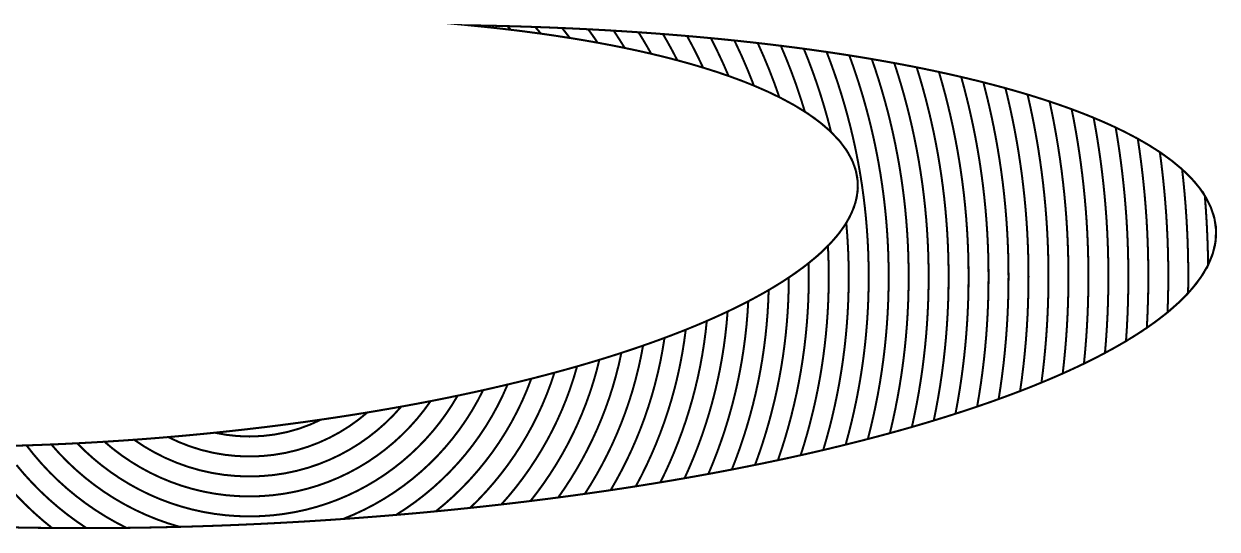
# Model space of a CAD drawing. Extents: x -2.54 to 2.3, y -0.99 to 0.27.
# Drawn here: x -0.68 to 2.305, y -0.989 to 0.274 of the extents above; entities that cross this region are included whole.
import ezdxf

# ---------------------------------------------------------------- set-up
doc = ezdxf.new("R2010")
doc.units = 0
doc.header["$LTSCALE"] = 0.000394
doc.layers.add('CAMADA_1', color=7, linetype='CONTINUOUS')

msp = doc.modelspace()

# ---------------------------------------------------------------- linework, layer by layer
at = {"layer": 'CAMADA_1', "color": 22, "linetype": 'CONTINUOUS', "const_width": 0.005058}
for points in [[(0.457921, 0.268528), (0.457227, 0.26917), (0.456537, 0.269818), (0.455843, 0.270461), (0.448726, 0.270592), (0.441609, 0.270725), (0.434476, 0.270846), (0.442313, 0.270086), (0.450126, 0.269312)], [(0.538063, 0.259697), (0.535146, 0.26276), (0.53221, 0.265804), (0.529264, 0.268839), (0.497807, 0.269622), (0.466214, 0.270294), (0.434476, 0.270846), (0.469438, 0.267358), (0.503967, 0.263639)], [(0.613504, 0.249953), (0.608774, 0.255575), (0.604003, 0.261159), (0.599189, 0.266705), (0.563641, 0.267866), (0.527894, 0.268876), (0.491957, 0.26974), (0.455843, 0.270461), (0.456537, 0.269818), (0.457227, 0.26917), (0.457921, 0.268528), (0.4977, 0.26433), (0.536903, 0.259834), (0.57551, 0.255041)], [(0.685697, 0.239189), (0.67937, 0.24755), (0.67295, 0.255833), (0.666453, 0.264055), (0.632437, 0.265455), (0.59823, 0.266719), (0.563837, 0.267846), (0.529264, 0.268839), (0.53221, 0.265804), (0.535146, 0.26276), (0.538063, 0.259697), (0.575873, 0.254993), (0.613096, 0.250007), (0.649711, 0.244739)], [(0.755346, 0.227331), (0.747589, 0.238656), (0.739679, 0.249866), (0.731638, 0.260976), (0.698809, 0.2626), (0.665788, 0.264097), (0.63258, 0.265466), (0.599189, 0.266705), (0.604003, 0.261159), (0.608774, 0.255575), (0.613504, 0.249953), (0.649913, 0.244712), (0.685702, 0.239194), (0.720853, 0.2334)], [(0.823102, 0.214209), (0.814056, 0.228769), (0.804794, 0.243178), (0.795311, 0.257429), (0.752701, 0.259857), (0.709742, 0.262063), (0.666453, 0.264055), (0.67295, 0.255833), (0.67937, 0.24755), (0.685697, 0.239189), (0.721062, 0.233358), (0.755765, 0.227251), (0.789785, 0.220868)], [(0.88937, 0.199646), (0.879063, 0.217788), (0.868441, 0.235723), (0.857504, 0.253445), (0.815899, 0.256168), (0.773941, 0.258678), (0.731638, 0.260976), (0.739679, 0.249866), (0.747589, 0.238656), (0.755346, 0.227331), (0.789962, 0.220834), (0.823851, 0.214052), (0.856993, 0.206989)], [(0.95463, 0.183358), (0.943088, 0.205521), (0.931097, 0.227406), (0.918673, 0.249016), (0.877915, 0.252029), (0.836788, 0.254833), (0.795311, 0.257429), (0.804794, 0.243178), (0.814056, 0.228769), (0.823102, 0.214209), (0.857221, 0.206938), (0.890529, 0.199371), (0.923005, 0.19151)], [(1.018976, 0.165051), (1.006255, 0.191757), (0.992929, 0.218111), (0.979, 0.244102), (0.938875, 0.247422), (0.898373, 0.250537), (0.8575, 0.253445), (0.868436, 0.235723), (0.879056, 0.217789), (0.889362, 0.19965), (0.923176, 0.191473), (0.956065, 0.182979), (0.988006, 0.174171)], [(1.082827, 0.144157), (1.06888, 0.176151), (1.054103, 0.207687), (1.038516, 0.23876), (0.998964, 0.242381), (0.959012, 0.245799), (0.918677, 0.249016), (0.931101, 0.227405), (0.943092, 0.205521), (0.954634, 0.183358), (0.988331, 0.174075), (1.020948, 0.164446), (1.052456, 0.154473)], [(1.146201, 0.119988), (1.131042, 0.158208), (1.114774, 0.19585), (1.097398, 0.232886), (1.058343, 0.236828), (1.018873, 0.240567), (0.979, 0.244102), (0.992929, 0.218111), (1.006255, 0.191757), (1.018976, 0.165051), (1.052775, 0.154371), (1.085268, 0.143298), (1.116421, 0.131835)], [(1.209752, 0.091079), (1.197534, 0.125593), (1.184435, 0.159682), (1.170478, 0.193337), (1.155689, 0.226551), (1.117061, 0.230822), (1.078002, 0.234893), (1.038516, 0.23876), (1.054103, 0.207687), (1.06888, 0.176151), (1.082827, 0.144157), (1.117091, 0.13158), (1.1497, 0.118539), (1.180603, 0.105038)], [(1.273555, 0.054906), (1.263099, 0.088594), (1.251857, 0.121928), (1.239836, 0.154896), (1.227046, 0.187485), (1.213492, 0.219685), (1.175249, 0.224289), (1.136546, 0.228688), (1.097398, 0.232886), (1.114774, 0.19585), (1.131042, 0.158208), (1.146201, 0.119988), (1.181527, 0.104602), (1.214574, 0.088622), (1.245273, 0.072055)], [(1.339217, 0.003949), (1.331284, 0.03451), (1.322733, 0.064816), (1.313569, 0.094859), (1.303798, 0.124632), (1.293426, 0.154128), (1.282459, 0.18334), (1.270902, 0.21226), (1.232977, 0.217229), (1.194572, 0.221994), (1.155689, 0.226551), (1.170478, 0.193337), (1.184435, 0.159682), (1.197534, 0.125593), (1.209752, 0.091079), (1.247446, 0.070825), (1.281517, 0.049703), (1.311836, 0.027723), (1.338276, 0.004894), (1.338594, 0.004578), (1.338901, 0.004262)], [(1.433291, -0.357961), (1.433012, -0.328276), (1.432177, -0.298727), (1.430792, -0.269319), (1.428862, -0.240057), (1.426392, -0.210946), (1.423386, -0.18199), (1.419851, -0.153195), (1.41579, -0.124566), (1.41121, -0.096107), (1.406115, -0.067823), (1.40051, -0.03972), (1.3944, -0.011802), (1.387791, 0.015926), (1.380688, 0.043459), (1.373094, 0.070792), (1.365017, 0.097921), (1.35646, 0.124839), (1.347429, 0.151543), (1.337929, 0.178027), (1.327965, 0.204287), (1.290319, 0.20963), (1.252154, 0.214762), (1.213492, 0.219685), (1.227046, 0.187485), (1.239836, 0.154896), (1.251857, 0.121928), (1.263099, 0.088594), (1.273555, 0.054906), (1.297275, 0.038709), (1.318871, 0.022038), (1.338276, 0.004894), (1.360105, -0.018067), (1.377638, -0.041308), (1.39094, -0.064792), (1.400078, -0.088483), (1.40512, -0.112345), (1.406133, -0.13634), (1.403183, -0.160433), (1.396338, -0.184588), (1.385664, -0.208767), (1.371229, -0.232935), (1.353099, -0.257055), (1.331343, -0.281091), (1.332463, -0.306602), (1.333147, -0.332226), (1.333378, -0.357961), (1.333089, -0.387107), (1.332227, -0.416113), (1.330796, -0.444972), (1.328804, -0.47368), (1.326255, -0.502231), (1.323155, -0.53062), (1.31951, -0.558842), (1.315326, -0.586891), (1.310608, -0.614763), (1.305362, -0.642452), (1.299594, -0.669954), (1.29331, -0.697262), (1.286515, -0.724371), (1.279215, -0.751277), (1.271415, -0.777974), (1.263122, -0.804457), (1.301198, -0.795778), (1.338678, -0.786946), (1.375587, -0.777969), (1.382866, -0.751157), (1.389676, -0.724156), (1.396012, -0.69697), (1.401869, -0.669604), (1.407242, -0.642061), (1.412126, -0.614347), (1.416516, -0.586466), (1.420409, -0.558423), (1.423797, -0.530222), (1.426678, -0.501868), (1.429046, -0.473366), (1.430896, -0.444719), (1.432224, -0.415933), (1.433024, -0.387012)], [(1.483248, -0.357961), (1.482987, -0.328829), (1.482209, -0.299823), (1.480916, -0.270948), (1.479115, -0.242209), (1.476809, -0.213609), (1.474002, -0.185154), (1.4707, -0.156847), (1.466907, -0.128692), (1.462627, -0.100695), (1.457865, -0.072859), (1.452625, -0.045189), (1.446912, -0.017689), (1.44073, 0.009636), (1.434083, 0.036783), (1.426978, 0.063746), (1.419416, 0.090521), (1.411404, 0.117104), (1.402946, 0.143491), (1.394046, 0.169677), (1.384709, 0.195657), (1.347316, 0.201405), (1.309376, 0.20694), (1.270902, 0.21226), (1.282459, 0.18334), (1.293426, 0.154128), (1.303798, 0.124632), (1.313569, 0.094859), (1.322733, 0.064816), (1.331284, 0.03451), (1.339217, 0.003949), (1.362091, -0.020486), (1.380115, -0.045233), (1.393368, -0.070247), (1.401934, -0.095486), (1.405891, -0.120905), (1.405322, -0.146461), (1.400307, -0.172111), (1.390927, -0.19781), (1.377264, -0.223516), (1.37988, -0.256836), (1.381781, -0.290353), (1.382942, -0.324062), (1.383335, -0.357961), (1.383037, -0.388042), (1.382149, -0.417979), (1.380677, -0.447765), (1.378625, -0.477394), (1.376001, -0.506863), (1.372809, -0.536164), (1.369056, -0.565294), (1.364748, -0.594246), (1.359891, -0.623016), (1.35449, -0.651598), (1.348552, -0.679986), (1.342081, -0.708176), (1.335085, -0.736162), (1.327569, -0.763938), (1.319539, -0.7915), (1.357366, -0.782448), (1.394568, -0.773241), (1.431161, -0.76389), (1.438192, -0.736013), (1.444734, -0.707946), (1.450782, -0.679693), (1.456331, -0.651258), (1.461376, -0.622647), (1.465911, -0.593864), (1.469933, -0.564913), (1.473434, -0.535799), (1.476412, -0.506528), (1.478859, -0.477102), (1.480772, -0.447529), (1.482144, -0.417811), (1.482971, -0.387953), (1.483248, -0.357961)], [(1.533205, -0.357961), (1.532961, -0.329402), (1.532234, -0.300961), (1.531027, -0.272642), (1.529344, -0.244449), (1.527189, -0.216385), (1.524566, -0.188455), (1.52148, -0.160663), (1.517935, -0.133011), (1.513934, -0.105504), (1.509482, -0.078146), (1.504583, -0.050941), (1.499241, -0.023891), (1.49346, 0.002998), (1.487243, 0.029723), (1.480597, 0.05628), (1.473523, 0.082666), (1.466027, 0.108876), (1.458112, 0.134908), (1.449783, 0.160756), (1.441043, 0.186417), (1.403928, 0.19259), (1.366238, 0.19855), (1.327965, 0.204287), (1.337929, 0.178027), (1.347429, 0.151543), (1.35646, 0.124839), (1.365017, 0.097921), (1.373094, 0.070792), (1.380688, 0.043459), (1.387791, 0.015926), (1.3944, -0.011802), (1.40051, -0.03972), (1.406115, -0.067823), (1.41121, -0.096107), (1.41579, -0.124566), (1.419851, -0.153195), (1.423386, -0.18199), (1.426392, -0.210946), (1.428862, -0.240057), (1.430792, -0.269319), (1.432177, -0.298727), (1.433012, -0.328276), (1.433291, -0.357961), (1.433291, -0.357961), (1.433024, -0.387012), (1.432224, -0.415933), (1.430896, -0.444719), (1.429046, -0.473366), (1.426678, -0.501868), (1.423797, -0.530222), (1.420409, -0.558423), (1.416516, -0.586466), (1.412126, -0.614347), (1.407242, -0.642061), (1.401869, -0.669604), (1.396012, -0.69697), (1.389676, -0.724156), (1.382866, -0.751157), (1.375587, -0.777969), (1.413152, -0.768536), (1.450079, -0.758955), (1.486343, -0.74922), (1.493138, -0.720176), (1.499422, -0.690938), (1.50519, -0.661513), (1.510435, -0.631904), (1.515153, -0.602117), (1.519337, -0.572156), (1.522982, -0.542026), (1.526082, -0.511732), (1.528631, -0.481278), (1.530623, -0.450669), (1.532054, -0.41991), (1.532916, -0.389006), (1.533205, -0.357961)], [(1.583165, -0.357961), (1.582915, -0.328536), (1.582166, -0.299233), (1.580923, -0.270056), (1.579189, -0.241009), (1.57697, -0.212095), (1.57427, -0.183318), (1.571091, -0.154683), (1.56744, -0.126193), (1.56332, -0.097852), (1.558735, -0.069664), (1.553689, -0.041634), (1.548187, -0.013764), (1.542232, 0.01394), (1.53583, 0.041476), (1.528984, 0.068839), (1.521698, 0.096025), (1.513976, 0.123031), (1.505824, 0.149852), (1.497244, 0.176484), (1.497244, 0.176484), (1.460355, 0.1831), (1.422833, 0.189488), (1.384705, 0.195657), (1.394042, 0.169677), (1.402942, 0.143491), (1.4114, 0.117104), (1.419412, 0.090521), (1.426974, 0.063746), (1.43408, 0.036783), (1.440726, 0.009636), (1.446908, -0.017689), (1.452621, -0.045189), (1.457861, -0.072859), (1.462623, -0.100695), (1.466903, -0.128692), (1.470696, -0.156847), (1.473998, -0.185154), (1.476805, -0.213609), (1.479111, -0.242209), (1.480912, -0.270948), (1.482205, -0.299823), (1.482984, -0.328829), (1.483244, -0.357961), (1.483244, -0.357961), (1.482967, -0.387953), (1.48214, -0.417811), (1.480768, -0.447529), (1.478855, -0.477102), (1.476408, -0.506528), (1.47343, -0.535799), (1.469929, -0.564913), (1.465907, -0.593864), (1.461372, -0.622647), (1.456327, -0.651258), (1.450778, -0.679693), (1.44473, -0.707946), (1.438188, -0.736013), (1.431157, -0.76389), (1.431157, -0.76389), (1.468569, -0.754022), (1.505308, -0.744006), (1.541331, -0.733835), (1.547408, -0.705844), (1.553025, -0.677685), (1.558179, -0.649362), (1.562864, -0.620879), (1.567075, -0.592238), (1.570808, -0.563446), (1.574059, -0.534505), (1.576822, -0.505419), (1.579093, -0.476193), (1.580868, -0.44683), (1.582141, -0.417334), (1.582909, -0.38771), (1.583165, -0.357961)], [(1.633122, -0.357961), (1.63289, -0.329207), (1.632196, -0.300566), (1.631044, -0.272041), (1.629438, -0.243636), (1.62738, -0.215353), (1.624876, -0.187196), (1.621928, -0.15917), (1.618539, -0.131276), (1.614715, -0.10352), (1.610457, -0.075904), (1.605771, -0.048431), (1.600659, -0.021106), (1.595125, 0.006068), (1.589172, 0.033088), (1.582805, 0.059951), (1.576028, 0.086652), (1.568842, 0.113188), (1.561253, 0.139556), (1.553264, 0.165752), (1.553264, 0.165752), (1.516535, 0.172872), (1.47912, 0.17976), (1.441047, 0.186417), (1.449787, 0.160756), (1.458116, 0.134908), (1.466031, 0.108876), (1.473527, 0.082666), (1.480601, 0.05628), (1.487247, 0.029723), (1.493464, 0.002998), (1.499245, -0.023891), (1.504587, -0.050941), (1.509486, -0.078146), (1.513938, -0.105504), (1.517939, -0.133011), (1.521484, -0.160663), (1.52457, -0.188455), (1.527193, -0.216385), (1.529348, -0.244449), (1.531031, -0.272642), (1.532238, -0.300961), (1.532965, -0.329402), (1.533209, -0.357961), (1.533209, -0.357961), (1.53292, -0.389006), (1.532058, -0.41991), (1.530627, -0.450668), (1.528635, -0.481277), (1.526086, -0.51173), (1.522986, -0.542024), (1.519341, -0.572154), (1.515157, -0.602114), (1.510439, -0.631901), (1.505194, -0.661509), (1.499426, -0.690934), (1.493141, -0.720172), (1.486346, -0.749217), (1.523643, -0.73885), (1.560189, -0.728327), (1.595992, -0.717654), (1.601824, -0.688542), (1.607174, -0.65926), (1.612038, -0.629812), (1.616411, -0.600201), (1.620288, -0.570432), (1.623663, -0.540509), (1.626533, -0.510435), (1.628892, -0.480216), (1.630735, -0.449855), (1.632058, -0.419356), (1.632855, -0.388723)], [(1.683079, -0.357961), (1.682839, -0.328356), (1.682121, -0.298868), (1.68093, -0.2695), (1.67927, -0.240256), (1.677144, -0.211139), (1.674556, -0.182152), (1.671511, -0.153299), (1.668012, -0.124584), (1.664063, -0.09601), (1.659667, -0.06758), (1.65483, -0.039299), (1.649555, -0.01117), (1.643846, 0.016805), (1.637707, 0.04462), (1.631141, 0.072273), (1.624153, 0.099761), (1.616746, 0.127079), (1.608925, 0.154224), (1.572425, 0.161883), (1.535198, 0.169305), (1.497244, 0.176484), (1.505824, 0.149852), (1.513976, 0.123031), (1.521698, 0.096025), (1.528984, 0.068839), (1.53583, 0.041476), (1.542232, 0.01394), (1.548187, -0.013764), (1.553689, -0.041634), (1.558735, -0.069664), (1.56332, -0.097852), (1.56744, -0.126193), (1.571091, -0.154683), (1.57427, -0.183318), (1.57697, -0.212095), (1.579189, -0.241009), (1.580923, -0.270056), (1.582166, -0.299233), (1.582915, -0.328536), (1.583165, -0.357961), (1.583165, -0.357961), (1.582909, -0.38771), (1.582141, -0.417334), (1.580868, -0.44683), (1.579093, -0.476193), (1.576822, -0.505419), (1.574059, -0.534505), (1.570808, -0.563446), (1.567075, -0.592238), (1.562864, -0.620879), (1.558179, -0.649362), (1.553025, -0.677685), (1.547408, -0.705844), (1.541331, -0.733835), (1.578458, -0.722959), (1.614776, -0.711921), (1.650299, -0.700732), (1.655445, -0.672912), (1.660167, -0.644947), (1.66446, -0.616839), (1.66832, -0.588591), (1.671743, -0.560207), (1.674723, -0.531689), (1.677258, -0.503042), (1.679341, -0.474267), (1.68097, -0.445369), (1.682138, -0.41635), (1.682843, -0.387212)], [(1.733035, -0.357961), (1.732815, -0.329151), (1.732155, -0.300448), (1.731059, -0.271854), (1.729531, -0.243374), (1.727574, -0.215009), (1.725191, -0.186764), (1.722385, -0.158641), (1.719161, -0.130644), (1.71552, -0.102775), (1.711467, -0.075037), (1.707005, -0.047434), (1.702137, -0.019969), (1.696867, 0.007355), (1.691197, 0.034535), (1.685132, 0.061567), (1.678674, 0.08845), (1.671827, 0.115179), (1.664594, 0.141752), (1.628278, 0.15), (1.591166, 0.158002), (1.553264, 0.165752), (1.561253, 0.139556), (1.568842, 0.113188), (1.576028, 0.086652), (1.582805, 0.059951), (1.589172, 0.033088), (1.595125, 0.006068), (1.600659, -0.021106), (1.605771, -0.048431), (1.610457, -0.075904), (1.614715, -0.10352), (1.618539, -0.131276), (1.621928, -0.15917), (1.624876, -0.187196), (1.62738, -0.215353), (1.629438, -0.243636), (1.631044, -0.272041), (1.632196, -0.300566), (1.63289, -0.329207), (1.633122, -0.357961), (1.633122, -0.357961), (1.632855, -0.388723), (1.632058, -0.419356), (1.630735, -0.449855), (1.628892, -0.480216), (1.626533, -0.510435), (1.623663, -0.540509), (1.620288, -0.570432), (1.616411, -0.600201), (1.612038, -0.629812), (1.607174, -0.65926), (1.601824, -0.688542), (1.595992, -0.717654), (1.633033, -0.706216), (1.669224, -0.694619), (1.704528, -0.682866), (1.709409, -0.654021), (1.713845, -0.625027), (1.71783, -0.595888), (1.721362, -0.566607), (1.724435, -0.537188), (1.727046, -0.507633), (1.729192, -0.477948), (1.730868, -0.448134), (1.732069, -0.418196), (1.732793, -0.388137)], [(1.782992, -0.357961), (1.782765, -0.32835), (1.782085, -0.29885), (1.780956, -0.269463), (1.779381, -0.240192), (1.777365, -0.211042), (1.774911, -0.182013), (1.772021, -0.153111), (1.768701, -0.124338), (1.764953, -0.095697), (1.76078, -0.067191), (1.756188, -0.038824), (1.751178, -0.010598), (1.745755, 0.017483), (1.739922, 0.045416), (1.733683, 0.073197), (1.727041, 0.100825), (1.72, 0.128295), (1.683848, 0.137201), (1.646819, 0.145846), (1.608925, 0.154224), (1.616746, 0.127079), (1.624153, 0.099761), (1.631141, 0.072273), (1.637707, 0.04462), (1.643846, 0.016805), (1.649555, -0.01117), (1.65483, -0.039299), (1.659667, -0.06758), (1.664063, -0.09601), (1.668012, -0.124584), (1.671511, -0.153299), (1.674556, -0.182152), (1.677144, -0.211139), (1.67927, -0.240256), (1.68093, -0.2695), (1.682121, -0.298868), (1.682839, -0.328356), (1.683079, -0.357961), (1.683079, -0.357961), (1.682843, -0.387212), (1.682138, -0.41635), (1.68097, -0.445369), (1.679341, -0.474267), (1.677258, -0.503042), (1.674723, -0.531689), (1.671743, -0.560207), (1.66832, -0.588591), (1.66446, -0.616839), (1.660167, -0.644947), (1.655445, -0.672912), (1.650299, -0.700732), (1.687244, -0.688655), (1.723243, -0.676413), (1.758295, -0.664016), (1.762914, -0.634045), (1.76707, -0.603925), (1.770757, -0.573658), (1.77397, -0.543248), (1.776704, -0.512698), (1.778953, -0.482011), (1.780712, -0.451191), (1.781975, -0.42024), (1.782737, -0.389162)], [(1.832949, -0.357961), (1.832741, -0.329306), (1.83212, -0.300751), (1.831088, -0.2723), (1.829649, -0.243954), (1.827806, -0.215716), (1.825561, -0.18759), (1.82292, -0.159578), (1.819883, -0.131682), (1.816455, -0.103905), (1.812638, -0.076251), (1.808436, -0.04872), (1.803852, -0.021318), (1.798889, 0.005955), (1.793551, 0.033095), (1.787839, 0.0601), (1.781758, 0.086967), (1.775311, 0.113693), (1.739371, 0.123323), (1.702461, 0.132676), (1.664594, 0.141752), (1.671827, 0.115179), (1.678674, 0.08845), (1.685132, 0.061567), (1.691197, 0.034535), (1.696867, 0.007355), (1.702137, -0.019969), (1.707005, -0.047434), (1.711467, -0.075037), (1.71552, -0.102775), (1.719161, -0.130644), (1.722385, -0.158641), (1.725191, -0.186764), (1.727574, -0.215009), (1.729531, -0.243374), (1.731059, -0.271854), (1.732155, -0.300448), (1.732815, -0.329151), (1.733035, -0.357961), (1.733035, -0.357961), (1.732793, -0.388137), (1.732069, -0.418196), (1.730868, -0.448134), (1.729192, -0.477948), (1.727046, -0.507633), (1.724435, -0.537188), (1.721362, -0.566607), (1.71783, -0.595888), (1.713845, -0.625027), (1.709409, -0.654021), (1.704528, -0.682866), (1.704528, -0.682866), (1.741378, -0.6701), (1.777201, -0.657169), (1.811972, -0.644075), (1.816313, -0.612865), (1.820164, -0.581502), (1.823521, -0.54999), (1.826377, -0.518331), (1.828728, -0.48653), (1.830566, -0.454589), (1.831886, -0.422512), (1.832682, -0.390301)], [(1.882906, -0.357961), (1.882694, -0.328614), (1.88206, -0.299369), (1.881008, -0.27023), (1.87954, -0.241198), (1.87766, -0.212277), (1.875371, -0.183469), (1.872675, -0.154778), (1.869575, -0.126205), (1.866076, -0.097755), (1.862179, -0.069429), (1.857888, -0.04123), (1.853207, -0.013162), (1.848137, 0.014773), (1.842682, 0.042572), (1.836845, 0.070233), (1.83063, 0.097752), (1.794835, 0.10823), (1.757952, 0.118411), (1.72, 0.128295), (1.727041, 0.100825), (1.733683, 0.073197), (1.739922, 0.045416), (1.745755, 0.017483), (1.751178, -0.010598), (1.756188, -0.038824), (1.76078, -0.067191), (1.764953, -0.095697), (1.768701, -0.124338), (1.772021, -0.153111), (1.774911, -0.182013), (1.777365, -0.211042), (1.779381, -0.240192), (1.780956, -0.269463), (1.782085, -0.29885), (1.782765, -0.32835), (1.782992, -0.357961), (1.782737, -0.389162), (1.781975, -0.42024), (1.780712, -0.451191), (1.778953, -0.482011), (1.776704, -0.512698), (1.77397, -0.543248), (1.770757, -0.573658), (1.76707, -0.603925), (1.762914, -0.634045), (1.758295, -0.664016), (1.79515, -0.650427), (1.830858, -0.63667), (1.865398, -0.622748), (1.869021, -0.593803), (1.872235, -0.564733), (1.875037, -0.535541), (1.877421, -0.50623), (1.879383, -0.476801), (1.880917, -0.447257), (1.882018, -0.4176), (1.882683, -0.387834)], [(1.932862, -0.357961), (1.932644, -0.32792), (1.931993, -0.297984), (1.930912, -0.268156), (1.929404, -0.238439), (1.927473, -0.208836), (1.925123, -0.179349), (1.922357, -0.149981), (1.919178, -0.120734), (1.915591, -0.091612), (1.911598, -0.062617), (1.907203, -0.033751), (1.902409, -0.005019), (1.897221, 0.023579), (1.891641, 0.052039), (1.885673, 0.080358), (1.850108, 0.091788), (1.813309, 0.102901), (1.775311, 0.113693), (1.781758, 0.086967), (1.787839, 0.0601), (1.793551, 0.033095), (1.798889, 0.005955), (1.803852, -0.021318), (1.808436, -0.04872), (1.812638, -0.076251), (1.816455, -0.103905), (1.819883, -0.131682), (1.82292, -0.159578), (1.825561, -0.18759), (1.827806, -0.215716), (1.829649, -0.243954), (1.831088, -0.2723), (1.83212, -0.300751), (1.832741, -0.329306), (1.832949, -0.357961), (1.832682, -0.390301), (1.831886, -0.422512), (1.830566, -0.454589), (1.828728, -0.48653), (1.826377, -0.518331), (1.823521, -0.54999), (1.820164, -0.581502), (1.816313, -0.612865), (1.811972, -0.644075), (1.811972, -0.644075), (1.848803, -0.629555), (1.884322, -0.614855), (1.918551, -0.599988), (1.921852, -0.570153), (1.924734, -0.540195), (1.92719, -0.510116), (1.929215, -0.479916), (1.930801, -0.449599), (1.931942, -0.419167), (1.932631, -0.38862)], [(1.982823, -0.357961), (1.98263, -0.329304), (1.982055, -0.300741), (1.981099, -0.272272), (1.979766, -0.2439), (1.978057, -0.215627), (1.975976, -0.187457), (1.973524, -0.159391), (1.970706, -0.131431), (1.967523, -0.103581), (1.963977, -0.075843), (1.960072, -0.048218), (1.95581, -0.020709), (1.951194, 0.006681), (1.946226, 0.033949), (1.940909, 0.061094), (1.905555, 0.073665), (1.868775, 0.085884), (1.830626, 0.097756), (1.836841, 0.070236), (1.842678, 0.042575), (1.848133, 0.014775), (1.853203, -0.01316), (1.857884, -0.041229), (1.862175, -0.069428), (1.866072, -0.097754), (1.869571, -0.126205), (1.872671, -0.154777), (1.875367, -0.183469), (1.877656, -0.212277), (1.879536, -0.241198), (1.881004, -0.27023), (1.882056, -0.299369), (1.88269, -0.328614), (1.882902, -0.357961), (1.882679, -0.387835), (1.882014, -0.417602), (1.880913, -0.447259), (1.879379, -0.476802), (1.877417, -0.506232), (1.875033, -0.535543), (1.872232, -0.564736), (1.869017, -0.593806), (1.865394, -0.622752), (1.865394, -0.622752), (1.902281, -0.607155), (1.937722, -0.591374), (1.971646, -0.575417), (1.974584, -0.544716), (1.977083, -0.513889), (1.979137, -0.482939), (1.980743, -0.451868), (1.981895, -0.42068), (1.98259, -0.389377)], [(2.03278, -0.357961), (2.032585, -0.328894), (2.032002, -0.299922), (2.031036, -0.271046), (2.029687, -0.242268), (2.02796, -0.21359), (2.025858, -0.185016), (2.023384, -0.156546), (2.02054, -0.128183), (2.01733, -0.099929), (2.013757, -0.071787), (2.009824, -0.043759), (2.005533, -0.015847), (2.000889, 0.011948), (1.995894, 0.039622), (1.995894, 0.039622), (1.960795, 0.053587), (1.924046, 0.067168), (1.885677, 0.080358), (1.891645, 0.052039), (1.897225, 0.023579), (1.902413, -0.005019), (1.907207, -0.033751), (1.911602, -0.062617), (1.915595, -0.091612), (1.919182, -0.120734), (1.922361, -0.149981), (1.925127, -0.179349), (1.927477, -0.208836), (1.929408, -0.238439), (1.930916, -0.268156), (1.931997, -0.297984), (1.932648, -0.32792), (1.932866, -0.357961), (1.932635, -0.388619), (1.931945, -0.419165), (1.930803, -0.449598), (1.929217, -0.479915), (1.927192, -0.510114), (1.924736, -0.540195), (1.921855, -0.570153), (1.918555, -0.599988), (1.955497, -0.583083), (1.990744, -0.565987), (2.024244, -0.548709), (2.026798, -0.517216), (2.028917, -0.485604), (2.030588, -0.453872), (2.031797, -0.422021), (2.032532, -0.390051)], [(2.082736, -0.357961), (2.082542, -0.328638), (2.081962, -0.299409), (2.080999, -0.270275), (2.079657, -0.241239), (2.077938, -0.212303), (2.075845, -0.183468), (2.073383, -0.154738), (2.070553, -0.126114), (2.067359, -0.097597), (2.063805, -0.069192), (2.059892, -0.040898), (2.055626, -0.01272), (2.051008, 0.015343), (2.016274, 0.03103), (1.979565, 0.046284), (1.940909, 0.061094), (1.946226, 0.033949), (1.951194, 0.006681), (1.95581, -0.020709), (1.960072, -0.048218), (1.963977, -0.075843), (1.967523, -0.103581), (1.970706, -0.131431), (1.973524, -0.159391), (1.975976, -0.187457), (1.978057, -0.215627), (1.979766, -0.2439), (1.981099, -0.272272), (1.982055, -0.300741), (1.98263, -0.329304), (1.982823, -0.357961), (1.98259, -0.389377), (1.981895, -0.42068), (1.980743, -0.451868), (1.979137, -0.482939), (1.977083, -0.513889), (1.974584, -0.544716), (1.971646, -0.575417), (2.008757, -0.556857), (2.043824, -0.538091), (2.076823, -0.519134), (2.078919, -0.487135), (2.080571, -0.455019), (2.081766, -0.422784), (2.082492, -0.390431)], [(1.383335, -0.357961), (1.382942, -0.324062), (1.381781, -0.290353), (1.37988, -0.256836), (1.377264, -0.223516), (1.359652, -0.248844), (1.338013, -0.27409), (1.312432, -0.299215), (1.282992, -0.324177), (1.283222, -0.335416), (1.283369, -0.346677), (1.283421, -0.357961), (1.283103, -0.388026), (1.282154, -0.417935), (1.280581, -0.447683), (1.278389, -0.477263), (1.275585, -0.506668), (1.272177, -0.535893), (1.268171, -0.564931), (1.263573, -0.593777), (1.25839, -0.622423), (1.252628, -0.650864), (1.246295, -0.679094), (1.239397, -0.707106), (1.23194, -0.734894), (1.223931, -0.762453), (1.215377, -0.789775), (1.206283, -0.816854), (1.244587, -0.808554), (1.282346, -0.800102), (1.319539, -0.7915), (1.327569, -0.763938), (1.335085, -0.736162), (1.342081, -0.708176), (1.348552, -0.679986), (1.35449, -0.651598), (1.359891, -0.623016), (1.364748, -0.594246), (1.369056, -0.565294), (1.372809, -0.536164), (1.376001, -0.506863), (1.378625, -0.477394), (1.380677, -0.447765), (1.382149, -0.417979), (1.383037, -0.388042)], [(1.333378, -0.357961), (1.333147, -0.332226), (1.332463, -0.306602), (1.331343, -0.281091), (1.302987, -0.307648), (1.270315, -0.334005), (1.233437, -0.360114), (1.233085, -0.389129), (1.232124, -0.417994), (1.23056, -0.446702), (1.228401, -0.475247), (1.225651, -0.503623), (1.222318, -0.531825), (1.218408, -0.559845), (1.213926, -0.587679), (1.208879, -0.61532), (1.203273, -0.642762), (1.197115, -0.669999), (1.190411, -0.697024), (1.183166, -0.723833), (1.175388, -0.750419), (1.167082, -0.776775), (1.158255, -0.802896), (1.148913, -0.828776), (1.187506, -0.820819), (1.225589, -0.812715), (1.263122, -0.804457), (1.271415, -0.777974), (1.279215, -0.751277), (1.286515, -0.724371), (1.29331, -0.697262), (1.299594, -0.669954), (1.305362, -0.642452), (1.310608, -0.614763), (1.315326, -0.586891), (1.31951, -0.558842), (1.323155, -0.53062), (1.326255, -0.502231), (1.328804, -0.47368), (1.330796, -0.444972), (1.332227, -0.416113), (1.333089, -0.387107)], [(1.283421, -0.357961), (1.283369, -0.346677), (1.283222, -0.335416), (1.282992, -0.324177), (1.252773, -0.346823), (1.219456, -0.369266), (1.183079, -0.391469), (1.181995, -0.421058), (1.180253, -0.450476), (1.177861, -0.479713), (1.174827, -0.508765), (1.171157, -0.537622), (1.166858, -0.566279), (1.161939, -0.594728), (1.156406, -0.622962), (1.150266, -0.650974), (1.143527, -0.678758), (1.136197, -0.706305), (1.128281, -0.73361), (1.119789, -0.760664), (1.110727, -0.787461), (1.101102, -0.813994), (1.090921, -0.840256), (1.129881, -0.832605), (1.168342, -0.824807), (1.206283, -0.816854), (1.215377, -0.789775), (1.223931, -0.762453), (1.23194, -0.734894), (1.239397, -0.707106), (1.246295, -0.679094), (1.252628, -0.650864), (1.25839, -0.622423), (1.263573, -0.593777), (1.268171, -0.564931), (1.272177, -0.535893), (1.275585, -0.506668), (1.278389, -0.477263), (1.280581, -0.447683), (1.282154, -0.417935), (1.283103, -0.388026)], [(1.148913, -0.828776), (1.158255, -0.802896), (1.167082, -0.776775), (1.175388, -0.750419), (1.183166, -0.723833), (1.190411, -0.697024), (1.197115, -0.669999), (1.203273, -0.642762), (1.208879, -0.61532), (1.213926, -0.587679), (1.218408, -0.559845), (1.222318, -0.531825), (1.225651, -0.503623), (1.228401, -0.475247), (1.23056, -0.446702), (1.232124, -0.417994), (1.233085, -0.389129), (1.233437, -0.360114), (1.202047, -0.380142), (1.168238, -0.399966), (1.132024, -0.419563), (1.130172, -0.450012), (1.127598, -0.48026), (1.124308, -0.510298), (1.120312, -0.540119), (1.115618, -0.569713), (1.110236, -0.599073), (1.104173, -0.628189), (1.097439, -0.657052), (1.090041, -0.685656), (1.081989, -0.71399), (1.073292, -0.742047), (1.063957, -0.769817), (1.053994, -0.797293), (1.043411, -0.824466), (1.032217, -0.851327), (1.071603, -0.843965), (1.110506, -0.836447)], [(1.090921, -0.840256), (1.101102, -0.813994), (1.110727, -0.787461), (1.119789, -0.760664), (1.128281, -0.73361), (1.136197, -0.706305), (1.143527, -0.678758), (1.150266, -0.650974), (1.156406, -0.622962), (1.161939, -0.594728), (1.166858, -0.566279), (1.171157, -0.537622), (1.174827, -0.508765), (1.177861, -0.479713), (1.180253, -0.450476), (1.181995, -0.421058), (1.183079, -0.391469), (1.150844, -0.409558), (1.116612, -0.427445), (1.080417, -0.445114), (1.077929, -0.474617), (1.074733, -0.503912), (1.070838, -0.532992), (1.066252, -0.561848), (1.060984, -0.59047), (1.055043, -0.618852), (1.048437, -0.646983), (1.041175, -0.674856), (1.033265, -0.702461), (1.024717, -0.729791), (1.015538, -0.756836), (1.005738, -0.783588), (0.995324, -0.810038), (0.984307, -0.836179), (0.972693, -0.862), (0.972693, -0.862), (1.012578, -0.854909), (1.051986, -0.84766)], [(1.032217, -0.851327), (1.043411, -0.824466), (1.053994, -0.797293), (1.063957, -0.769817), (1.073292, -0.742047), (1.081989, -0.71399), (1.090041, -0.685656), (1.097439, -0.657052), (1.104173, -0.628189), (1.110236, -0.599073), (1.115618, -0.569713), (1.120312, -0.540119), (1.124308, -0.510298), (1.127598, -0.48026), (1.130172, -0.450012), (1.132024, -0.419563), (1.099134, -0.436137), (1.064543, -0.452514), (1.028291, -0.468681), (1.025181, -0.497364), (1.021373, -0.525831), (1.016874, -0.554074), (1.011693, -0.582085), (1.00584, -0.609853), (0.999323, -0.637371), (0.99215, -0.66463), (0.984331, -0.691621), (0.975874, -0.718334), (0.966789, -0.744762), (0.957083, -0.770895), (0.946766, -0.796725), (0.935846, -0.822243), (0.924332, -0.84744), (0.912232, -0.872307), (0.912232, -0.872307), (0.952692, -0.865474), (0.992681, -0.858477)], [(0.972685, -0.862004), (0.984299, -0.836182), (0.995317, -0.810041), (1.00573, -0.78359), (1.01553, -0.756838), (1.024709, -0.729793), (1.033258, -0.702463), (1.041167, -0.674858), (1.04843, -0.646985), (1.055036, -0.618854), (1.060977, -0.590472), (1.066245, -0.561849), (1.070832, -0.532994), (1.074728, -0.503913), (1.077924, -0.474617), (1.080413, -0.445114), (1.046964, -0.460475), (1.012049, -0.475643), (0.975673, -0.490602), (0.971649, -0.52056), (0.966828, -0.550257), (0.961221, -0.579683), (0.954838, -0.608827), (0.947691, -0.637676), (0.93979, -0.666221), (0.931147, -0.694448), (0.921772, -0.722348), (0.911676, -0.749909), (0.90087, -0.777119), (0.889366, -0.803968), (0.877173, -0.830443), (0.864304, -0.856533), (0.850768, -0.882228), (0.850768, -0.882228), (0.891859, -0.875653), (0.932494, -0.868908)], [(0.91224, -0.872303), (0.924339, -0.847436), (0.935852, -0.822239), (0.946772, -0.796722), (0.957088, -0.770892), (0.966794, -0.744758), (0.975879, -0.71833), (0.984336, -0.691617), (0.992154, -0.664626), (0.999327, -0.637367), (1.005844, -0.609849), (1.011697, -0.582081), (1.016878, -0.55407), (1.021377, -0.525827), (1.025185, -0.49736), (1.028295, -0.468677), (0.994345, -0.483004), (0.959093, -0.497136), (0.922555, -0.511067), (0.917839, -0.540366), (0.912321, -0.569389), (0.906012, -0.598124), (0.898924, -0.62656), (0.891069, -0.654683), (0.882459, -0.682484), (0.873105, -0.709949), (0.863019, -0.737068), (0.852213, -0.763827), (0.840698, -0.790216), (0.828486, -0.816222), (0.815589, -0.841834), (0.802019, -0.867039), (0.787787, -0.891827), (0.787787, -0.891827), (0.829713, -0.885489), (0.871204, -0.87898)], [(0.787787, -0.891827), (0.802019, -0.867039), (0.815589, -0.841834), (0.828486, -0.816222), (0.840698, -0.790216), (0.852213, -0.763827), (0.863019, -0.737068), (0.873105, -0.709949), (0.882459, -0.682484), (0.891069, -0.654683), (0.898924, -0.62656), (0.906012, -0.598124), (0.912321, -0.569389), (0.917839, -0.540366), (0.922555, -0.511067), (0.922555, -0.511067), (0.88765, -0.523752), (0.851673, -0.536245), (0.81465, -0.548539), (0.808428, -0.576817), (0.801372, -0.604773), (0.793496, -0.632393), (0.784813, -0.659664), (0.775338, -0.686572), (0.765084, -0.713102), (0.754064, -0.739242), (0.742294, -0.764978), (0.729787, -0.790295), (0.716556, -0.81518), (0.702615, -0.839619), (0.687978, -0.863599), (0.67266, -0.887106), (0.656673, -0.910126), (0.656673, -0.910126), (0.689819, -0.905704), (0.722728, -0.901183), (0.755388, -0.896558)], [(0.850768, -0.882228), (0.864304, -0.856533), (0.877173, -0.830443), (0.889366, -0.803968), (0.90087, -0.777119), (0.911676, -0.749909), (0.921772, -0.722348), (0.931147, -0.694448), (0.93979, -0.666221), (0.947691, -0.637676), (0.954838, -0.608827), (0.961221, -0.579683), (0.966828, -0.550257), (0.971649, -0.52056), (0.975673, -0.490602), (0.975673, -0.490602), (0.941249, -0.504036), (0.905636, -0.517275), (0.86889, -0.530315), (0.863451, -0.559054), (0.8572, -0.587497), (0.850147, -0.615631), (0.842305, -0.643443), (0.833687, -0.670922), (0.824306, -0.698053), (0.814174, -0.724825), (0.803304, -0.751225), (0.791707, -0.77724), (0.779398, -0.802858), (0.766387, -0.828066), (0.752688, -0.852851), (0.738313, -0.877201), (0.723276, -0.901102), (0.723276, -0.901102), (0.766209, -0.894987), (0.808719, -0.888698)], [(0.723276, -0.901102), (0.738313, -0.877201), (0.752688, -0.852851), (0.766387, -0.828066), (0.779398, -0.802858), (0.791707, -0.77724), (0.803304, -0.751225), (0.814174, -0.724825), (0.824306, -0.698053), (0.833687, -0.670922), (0.842305, -0.643443), (0.850147, -0.615631), (0.8572, -0.587497), (0.863451, -0.559054), (0.86889, -0.530315), (0.86889, -0.530315), (0.833445, -0.542355), (0.797029, -0.554204), (0.759634, -0.56585), (0.75254, -0.593777), (0.744583, -0.621349), (0.735779, -0.648551), (0.726142, -0.675368), (0.715687, -0.701783), (0.70443, -0.727782), (0.692387, -0.75335), (0.679572, -0.778471), (0.666, -0.803129), (0.651687, -0.82731), (0.636648, -0.850997), (0.620898, -0.874177), (0.604453, -0.896832), (0.587327, -0.918949), (0.587327, -0.918949), (0.621688, -0.914652), (0.655805, -0.910246), (0.689669, -0.90573)], [(0.587327, -0.918949), (0.604453, -0.896832), (0.620898, -0.874177), (0.636648, -0.850997), (0.651687, -0.82731), (0.666, -0.803129), (0.679572, -0.778471), (0.692387, -0.75335), (0.70443, -0.727782), (0.715687, -0.701783), (0.726142, -0.675368), (0.735779, -0.648551), (0.744583, -0.621349), (0.75254, -0.593777), (0.759634, -0.56585), (0.759634, -0.56585), (0.723008, -0.576782), (0.685533, -0.587522), (0.647201, -0.598055), (0.637929, -0.625735), (0.627686, -0.652954), (0.616493, -0.679692), (0.604369, -0.705929), (0.591335, -0.731643), (0.577413, -0.756814), (0.562622, -0.781421), (0.546983, -0.805443), (0.530517, -0.828859), (0.513244, -0.851649), (0.495186, -0.873792), (0.476362, -0.895267), (0.456793, -0.916053), (0.4365, -0.93613), (0.4365, -0.93613), (0.474616, -0.932034), (0.512464, -0.927805), (0.550037, -0.923444)], [(0.656673, -0.910126), (0.67266, -0.887106), (0.687978, -0.863599), (0.702615, -0.839619), (0.716556, -0.81518), (0.729787, -0.790295), (0.742294, -0.764978), (0.754064, -0.739242), (0.765084, -0.713102), (0.775338, -0.686572), (0.784813, -0.659664), (0.793496, -0.632393), (0.801372, -0.604773), (0.808428, -0.576817), (0.81465, -0.548539), (0.81465, -0.548539), (0.778637, -0.559985), (0.741702, -0.571235), (0.70387, -0.582287), (0.695783, -0.610003), (0.686789, -0.63732), (0.676906, -0.664221), (0.666151, -0.690688), (0.654542, -0.716703), (0.642095, -0.742248), (0.628828, -0.767307), (0.614759, -0.791861), (0.599904, -0.815894), (0.584281, -0.839386), (0.567907, -0.862321), (0.550799, -0.884681), (0.532975, -0.906449), (0.514453, -0.927606), (0.514453, -0.927606), (0.550399, -0.923416), (0.586083, -0.919104), (0.621506, -0.914673)], [(0.436492, -0.93613), (0.456786, -0.916052), (0.476355, -0.895266), (0.49518, -0.87379), (0.513239, -0.851647), (0.530512, -0.828857), (0.546978, -0.805441), (0.562617, -0.781419), (0.577408, -0.756813), (0.591331, -0.731642), (0.604365, -0.705928), (0.616489, -0.679692), (0.627682, -0.652954), (0.637925, -0.625735), (0.647197, -0.598055), (0.647197, -0.598055), (0.608942, -0.608131), (0.569895, -0.617999), (0.530079, -0.627657), (0.518178, -0.654495), (0.505198, -0.680725), (0.491166, -0.70632), (0.476113, -0.731252), (0.460065, -0.755492), (0.443051, -0.779013), (0.425099, -0.801786), (0.406238, -0.823783), (0.386496, -0.844976), (0.365901, -0.865337), (0.344482, -0.884837), (0.322266, -0.903449), (0.299283, -0.921145), (0.27556, -0.937896), (0.251126, -0.953673), (0.277069, -0.95146), (0.303023, -0.94918), (0.328992, -0.946815), (0.365058, -0.943378), (0.400882, -0.939811)], [(0.514453, -0.927606), (0.532975, -0.906449), (0.550799, -0.884681), (0.567907, -0.862321), (0.584281, -0.839386), (0.599904, -0.815894), (0.614759, -0.791861), (0.628828, -0.767307), (0.642095, -0.742248), (0.654542, -0.716703), (0.666151, -0.690688), (0.676906, -0.664221), (0.686789, -0.63732), (0.695783, -0.610003), (0.70387, -0.582287), (0.70387, -0.582287), (0.666516, -0.592755), (0.628344, -0.603023), (0.58937, -0.613087), (0.578608, -0.641025), (0.566775, -0.668414), (0.553897, -0.695225), (0.54, -0.721435), (0.525109, -0.747016), (0.50925, -0.771944), (0.49245, -0.796191), (0.474733, -0.819734), (0.456125, -0.842545), (0.436653, -0.864599), (0.416342, -0.88587), (0.395217, -0.906333), (0.373304, -0.925961), (0.35063, -0.944728), (0.35063, -0.944728), (0.383784, -0.941506), (0.416751, -0.938184), (0.449522, -0.93476), (0.482092, -0.931235)], [(-0.673197, -0.779807), (-0.65477, -0.803094), (-0.635391, -0.825565), (-0.615091, -0.84719), (-0.593899, -0.867938), (-0.571847, -0.887779), (-0.548965, -0.906684), (-0.525282, -0.924621), (-0.50083, -0.941561), (-0.475638, -0.957475), (-0.449737, -0.97233), (-0.423157, -0.986098), (-0.423157, -0.986098), (-0.395694, -0.985735), (-0.368159, -0.985288), (-0.340555, -0.984756), (-0.312884, -0.984141), (-0.285149, -0.983441), (-0.257351, -0.982656), (-0.229493, -0.981786), (-0.201577, -0.98083), (-0.173605, -0.979789), (-0.14558, -0.978661), (-0.117504, -0.977448), (-0.089379, -0.976147), (-0.061207, -0.97476), (-0.032991, -0.973285), (-0.004732, -0.971723), (0.023566, -0.970073), (0.051903, -0.968335), (0.080274, -0.966508), (0.10868, -0.964592), (0.137116, -0.962588), (0.165581, -0.960494), (0.194072, -0.95831), (0.222588, -0.956037), (0.251126, -0.953673), (0.251126, -0.953673), (0.27556, -0.937896), (0.299283, -0.921145), (0.322266, -0.903449), (0.344482, -0.884837), (0.365901, -0.865337), (0.386496, -0.844976), (0.406238, -0.823783), (0.425099, -0.801786), (0.443051, -0.779013), (0.460065, -0.755492), (0.476113, -0.731252), (0.491166, -0.70632), (0.505198, -0.680725), (0.518178, -0.654495), (0.530079, -0.627657), (0.489191, -0.637167), (0.447536, -0.646448), (0.405134, -0.655496), (0.391143, -0.678686), (0.37615, -0.701178), (0.360186, -0.72294), (0.343282, -0.743943), (0.325469, -0.764155), (0.306778, -0.783545), (0.28724, -0.802082), (0.266886, -0.819735), (0.245746, -0.836473), (0.223851, -0.852266), (0.201233, -0.867083), (0.177922, -0.880892), (0.15395, -0.893662), (0.129346, -0.905363), (0.104142, -0.915964), (0.07837, -0.925433), (0.052059, -0.933741), (0.025241, -0.940855), (-0.002054, -0.946745), (-0.029794, -0.95138), (-0.057949, -0.954729), (-0.086487, -0.956761), (-0.115378, -0.957445), (-0.115378, -0.957445), (-0.145061, -0.956722), (-0.174369, -0.954577), (-0.203271, -0.951042), (-0.231732, -0.946153), (-0.259719, -0.939941), (-0.287199, -0.932441), (-0.314137, -0.923686), (-0.3405, -0.913711), (-0.366256, -0.902548), (-0.39137, -0.890231), (-0.415809, -0.876795), (-0.439539, -0.862272), (-0.462527, -0.846696), (-0.48474, -0.830102), (-0.506143, -0.812522), (-0.526705, -0.79399), (-0.54639, -0.774539), (-0.588812, -0.776567), (-0.631084, -0.77832)], [(0.350638, -0.944724), (0.373313, -0.925956), (0.395226, -0.906327), (0.41635, -0.885865), (0.436662, -0.864593), (0.456134, -0.842539), (0.474741, -0.819729), (0.492457, -0.796187), (0.509257, -0.771939), (0.525115, -0.747012), (0.540005, -0.721432), (0.553902, -0.695223), (0.566779, -0.668412), (0.578612, -0.641025), (0.589374, -0.613087), (0.589374, -0.613087), (0.549981, -0.622844), (0.509822, -0.632384), (0.468909, -0.641709), (0.455739, -0.667312), (0.441482, -0.692239), (0.426171, -0.71646), (0.409837, -0.739944), (0.392512, -0.762658), (0.374226, -0.784573), (0.355012, -0.805656), (0.334899, -0.825876), (0.313921, -0.845203), (0.292107, -0.863605), (0.269489, -0.88105), (0.2461, -0.897508), (0.221969, -0.912948), (0.197128, -0.927337), (0.171609, -0.940645), (0.145443, -0.952841), (0.118661, -0.963894), (0.153628, -0.961384), (0.188635, -0.958744), (0.223679, -0.95597), (0.258756, -0.953059), (0.293862, -0.950008), (0.328992, -0.946815), (0.336223, -0.946127), (0.343426, -0.945423)], [(-0.61102, -0.77752), (-0.591404, -0.799634), (-0.570815, -0.820831), (-0.549288, -0.841078), (-0.526858, -0.860338), (-0.503558, -0.878578), (-0.479425, -0.895762), (-0.454493, -0.911857), (-0.428796, -0.926826), (-0.40237, -0.940636), (-0.375249, -0.953252), (-0.347469, -0.964639), (-0.319063, -0.974762), (-0.290067, -0.983587), (-0.26123, -0.982785), (-0.232328, -0.981892), (-0.203363, -0.980906), (-0.174338, -0.979827), (-0.145256, -0.978655), (-0.116118, -0.97739), (-0.086928, -0.976031), (-0.057688, -0.97458), (-0.028401, -0.973034), (0.000932, -0.971395), (0.030307, -0.969661), (0.059722, -0.967833), (0.089174, -0.965911), (0.118661, -0.963894), (0.145443, -0.952841), (0.171609, -0.940645), (0.197128, -0.927337), (0.221969, -0.912948), (0.2461, -0.897508), (0.269489, -0.88105), (0.292107, -0.863605), (0.313921, -0.845203), (0.334899, -0.825876), (0.355012, -0.805656), (0.374226, -0.784573), (0.392512, -0.762658), (0.409837, -0.739944), (0.426171, -0.71646), (0.441482, -0.692239), (0.455739, -0.667312), (0.468909, -0.641709), (0.436728, -0.648769), (0.404108, -0.655692), (0.371053, -0.662475), (0.337567, -0.669114), (0.321372, -0.691426), (0.304107, -0.712875), (0.285809, -0.733422), (0.266518, -0.753028), (0.246273, -0.771654), (0.225114, -0.78926), (0.20308, -0.805807), (0.180208, -0.821256), (0.15654, -0.835568), (0.132114, -0.848703), (0.106969, -0.860622), (0.081143, -0.871285), (0.054678, -0.880655), (0.027611, -0.88869), (-0.000019, -0.895353), (-0.028172, -0.900603), (-0.056809, -0.904402), (-0.08589, -0.90671), (-0.115378, -0.907488), (-0.115378, -0.907488), (-0.144977, -0.906704), (-0.174167, -0.904378), (-0.202908, -0.90055), (-0.231161, -0.895259), (-0.258885, -0.888546), (-0.286042, -0.88045), (-0.312593, -0.871011), (-0.338496, -0.860269), (-0.363714, -0.848263), (-0.388206, -0.835034), (-0.411933, -0.820621), (-0.434856, -0.805064), (-0.456935, -0.788403), (-0.47813, -0.770677), (-0.51147, -0.772637), (-0.544737, -0.774432), (-0.577923, -0.776061)], [(-0.54639, -0.774539), (-0.526705, -0.79399), (-0.506143, -0.812522), (-0.48474, -0.830102), (-0.462527, -0.846696), (-0.439539, -0.862272), (-0.415809, -0.876795), (-0.39137, -0.890231), (-0.366256, -0.902548), (-0.3405, -0.913711), (-0.314137, -0.923686), (-0.287199, -0.932441), (-0.259719, -0.939941), (-0.231732, -0.946153), (-0.203271, -0.951042), (-0.174369, -0.954577), (-0.145061, -0.956722), (-0.115378, -0.957445), (-0.086487, -0.956761), (-0.057949, -0.954729), (-0.029794, -0.95138), (-0.002054, -0.946745), (0.025241, -0.940855), (0.052059, -0.933741), (0.07837, -0.925433), (0.104142, -0.915964), (0.129346, -0.905363), (0.15395, -0.893662), (0.177922, -0.880892), (0.201233, -0.867083), (0.223851, -0.852266), (0.245746, -0.836473), (0.266886, -0.819735), (0.28724, -0.802082), (0.306778, -0.783545), (0.325469, -0.764155), (0.343282, -0.743943), (0.360186, -0.72294), (0.37615, -0.701178), (0.391143, -0.678686), (0.405134, -0.655496), (0.405134, -0.655496), (0.370563, -0.662583), (0.335512, -0.669506), (0.299999, -0.676268), (0.264039, -0.68287), (0.245131, -0.703719), (0.225091, -0.723473), (0.20397, -0.742082), (0.181818, -0.759495), (0.158686, -0.775661), (0.134625, -0.790529), (0.109685, -0.804048), (0.083917, -0.816167), (0.057373, -0.826836), (0.030101, -0.836003), (0.002154, -0.843618), (-0.026418, -0.849629), (-0.055564, -0.853985), (-0.085235, -0.856636), (-0.115378, -0.857531), (-0.147385, -0.856522), (-0.178855, -0.853534), (-0.209726, -0.848629), (-0.239938, -0.841867), (-0.26943, -0.833311), (-0.298142, -0.82302), (-0.326014, -0.811057), (-0.352983, -0.797481), (-0.378991, -0.782356), (-0.403976, -0.76574), (-0.439691, -0.768227), (-0.475337, -0.770524), (-0.510906, -0.772629)], [(-0.47813, -0.770677), (-0.456935, -0.788403), (-0.434856, -0.805064), (-0.411933, -0.820621), (-0.388206, -0.835034), (-0.363714, -0.848263), (-0.338496, -0.860269), (-0.312593, -0.871011), (-0.286042, -0.88045), (-0.258885, -0.888546), (-0.231161, -0.895259), (-0.202908, -0.90055), (-0.174167, -0.904378), (-0.144977, -0.906704), (-0.115378, -0.907488), (-0.08589, -0.90671), (-0.056809, -0.904402), (-0.028172, -0.900603), (-0.000019, -0.895353), (0.027611, -0.88869), (0.054678, -0.880655), (0.081143, -0.871285), (0.106969, -0.860622), (0.132114, -0.848703), (0.15654, -0.835568), (0.180208, -0.821256), (0.20308, -0.805807), (0.225114, -0.78926), (0.246273, -0.771654), (0.266518, -0.753028), (0.285809, -0.733422), (0.304107, -0.712875), (0.321372, -0.691426), (0.337567, -0.669114), (0.337567, -0.669114), (0.306615, -0.675041), (0.27531, -0.68084), (0.243658, -0.686511), (0.211666, -0.692054), (0.179343, -0.697469), (0.15723, -0.715488), (0.133987, -0.732102), (0.109677, -0.747245), (0.084367, -0.760851), (0.05812, -0.772855), (0.031002, -0.783191), (0.003078, -0.791795), (-0.025587, -0.798601), (-0.054928, -0.803543), (-0.08488, -0.806556), (-0.115378, -0.807575), (-0.146472, -0.806515), (-0.176996, -0.803381), (-0.206882, -0.798243), (-0.23606, -0.791171), (-0.264463, -0.782236), (-0.292022, -0.771507), (-0.318669, -0.759055), (-0.318669, -0.759055), (-0.350651, -0.761691), (-0.382592, -0.764168), (-0.414488, -0.766489), (-0.446335, -0.768657)], [(-0.907823, -0.783209), (-0.892524, -0.810503), (-0.876312, -0.837198), (-0.85921, -0.863275), (-0.841239, -0.888713), (-0.82242, -0.913491), (-0.802775, -0.937589), (-0.782324, -0.960986), (-0.761091, -0.983661), (-0.723447, -0.984584), (-0.685602, -0.985344), (-0.647563, -0.985939), (-0.609335, -0.98637), (-0.633004, -0.966992), (-0.655905, -0.946738), (-0.678013, -0.925634), (-0.699301, -0.903706), (-0.719746, -0.880979), (-0.739322, -0.857479), (-0.758005, -0.833232), (-0.775769, -0.808263), (-0.792591, -0.782598), (-0.831205, -0.783033), (-0.869618, -0.783236)]]:
    msp.add_lwpolyline(points, close=True, dxfattribs=at)
at = {"layer": 'CAMADA_1', "color": 15, "linetype": 'CONTINUOUS', "const_width": 0.005058}
for points in [[(2.132693, -0.357961), (2.132505, -0.328661), (2.131944, -0.299452), (2.131011, -0.270336), (2.129709, -0.241313), (2.128041, -0.212388), (2.126009, -0.183561), (2.123615, -0.154835), (2.120863, -0.126213), (2.117755, -0.097696), (2.114292, -0.069286), (2.110478, -0.040987), (2.106315, -0.012799), (2.071966, 0.00519), (2.035135, 0.022664), (1.995894, 0.039622), (2.000889, 0.011948), (2.005533, -0.015847), (2.009824, -0.043759), (2.013757, -0.071787), (2.01733, -0.099929), (2.02054, -0.128183), (2.023384, -0.156546), (2.025858, -0.185016), (2.02796, -0.21359), (2.029687, -0.242268), (2.031036, -0.271046), (2.032002, -0.299922), (2.032585, -0.328894), (2.03278, -0.357961), (2.03278, -0.357961), (2.032532, -0.390051), (2.031797, -0.422021), (2.030588, -0.453872), (2.028917, -0.485604), (2.026798, -0.517216), (2.024244, -0.548709), (2.024244, -0.548709), (2.061705, -0.527966), (2.096629, -0.507003), (2.128988, -0.485839), (2.131004, -0.443408), (2.13226, -0.400785)], [(2.18265, -0.357961), (2.182431, -0.326304), (2.18178, -0.294753), (2.1807, -0.263308), (2.179196, -0.231973), (2.177273, -0.200749), (2.174935, -0.169638), (2.172187, -0.138643), (2.169034, -0.107766), (2.165481, -0.077009), (2.161531, -0.046374), (2.12792, -0.025167), (2.091052, -0.004592), (2.051008, 0.015343), (2.055626, -0.01272), (2.059892, -0.040898), (2.063805, -0.069192), (2.067359, -0.097597), (2.070553, -0.126114), (2.073383, -0.154738), (2.075845, -0.183468), (2.077938, -0.212303), (2.079657, -0.241239), (2.080999, -0.270275), (2.081962, -0.299409), (2.082542, -0.328638), (2.082736, -0.357961), (2.082492, -0.390431), (2.081766, -0.422784), (2.080571, -0.455019), (2.078919, -0.487135), (2.076823, -0.519134), (2.114798, -0.495383), (2.149452, -0.471387), (2.180756, -0.447177), (2.181749, -0.417526), (2.18241, -0.387795)], [(2.232606, -0.357961), (2.232409, -0.327724), (2.231821, -0.297581), (2.230847, -0.267533), (2.229493, -0.237583), (2.227764, -0.207731), (2.225666, -0.17798), (2.223204, -0.14833), (2.220383, -0.118784), (2.217209, -0.089343), (2.193465, -0.069484), (2.16703, -0.050102), (2.13796, -0.031205), (2.106315, -0.012799), (2.110478, -0.040987), (2.114292, -0.069286), (2.117755, -0.097696), (2.120863, -0.126213), (2.123615, -0.154835), (2.126009, -0.183561), (2.128041, -0.212388), (2.129709, -0.241313), (2.131011, -0.270336), (2.131944, -0.299452), (2.132505, -0.328661), (2.132693, -0.357961), (2.13226, -0.400785), (2.131004, -0.443408), (2.128988, -0.485839), (2.158816, -0.464441), (2.185978, -0.442879), (2.210418, -0.421171), (2.232079, -0.399335), (2.232322, -0.38556), (2.232523, -0.371775)], [(2.282189, -0.328646), (2.281523, -0.29374), (2.280367, -0.258958), (2.278721, -0.224302), (2.276584, -0.189777), (2.273957, -0.155386), (2.269947, -0.149068), (2.265692, -0.14276), (2.261126, -0.136461), (2.241467, -0.113063), (2.218247, -0.090244), (2.191568, -0.068011), (2.161531, -0.046374), (2.165481, -0.077009), (2.169034, -0.107766), (2.172187, -0.138643), (2.174935, -0.169638), (2.177273, -0.200749), (2.179196, -0.231973), (2.1807, -0.263308), (2.18178, -0.294753), (2.182431, -0.326304), (2.18265, -0.357961), (2.18241, -0.387795), (2.181749, -0.417526), (2.180756, -0.447177), (2.213836, -0.417836), (2.241837, -0.38827), (2.264655, -0.358525)], [(2.232079, -0.399335), (2.252337, -0.375585), (2.269246, -0.351734), (2.282748, -0.327806), (2.292784, -0.303824), (2.299297, -0.279813), (2.302228, -0.255795), (2.301519, -0.231796), (2.297113, -0.207839), (2.28895, -0.183948), (2.276974, -0.160148), (2.261126, -0.136461), (2.248136, -0.120488), (2.233477, -0.104782), (2.217209, -0.089343), (2.220383, -0.118784), (2.223204, -0.14833), (2.225666, -0.17798), (2.227764, -0.207731), (2.229493, -0.237583), (2.230847, -0.267533), (2.231821, -0.297581), (2.232409, -0.327724), (2.232606, -0.357961), (2.232523, -0.371775), (2.232322, -0.38556)], [(2.282185, -0.328654), (2.293994, -0.299726), (2.300665, -0.270762), (2.302097, -0.241803), (2.298189, -0.212892), (2.288842, -0.184069), (2.273953, -0.155378), (2.27658, -0.189773), (2.278717, -0.224302), (2.280363, -0.258961), (2.281519, -0.293746)]]:
    msp.add_lwpolyline(points, close=True, dxfattribs=at)
at = {"layer": 'CAMADA_1', "color": 20, "linetype": 'CONTINUOUS', "const_width": 0.005058}
for points in [[(-0.403976, -0.76574), (-0.378991, -0.782356), (-0.352983, -0.797481), (-0.326014, -0.811057), (-0.298142, -0.82302), (-0.26943, -0.833311), (-0.239938, -0.841867), (-0.209726, -0.848629), (-0.178855, -0.853534), (-0.147385, -0.856522), (-0.115378, -0.857531), (-0.085235, -0.856636), (-0.055564, -0.853985), (-0.026418, -0.849629), (0.002154, -0.843618), (0.030101, -0.836003), (0.057373, -0.826836), (0.083917, -0.816167), (0.109685, -0.804048), (0.134625, -0.790529), (0.158686, -0.775661), (0.181818, -0.759495), (0.20397, -0.742082), (0.225091, -0.723473), (0.245131, -0.703719), (0.264039, -0.68287), (0.231498, -0.688636), (0.198602, -0.694267), (0.165356, -0.699759), (0.131763, -0.70511), (0.097824, -0.710317), (0.063543, -0.715378), (0.036063, -0.727885), (0.007523, -0.738333), (-0.021984, -0.746626), (-0.052365, -0.752669), (-0.083528, -0.756365), (-0.115378, -0.757618), (-0.144948, -0.756532), (-0.17393, -0.753333), (-0.202256, -0.74811), (-0.235946, -0.751476), (-0.269617, -0.754672), (-0.303262, -0.757697), (-0.336875, -0.760551), (-0.370449, -0.763232)], [(-0.318669, -0.759055), (-0.292022, -0.771507), (-0.264463, -0.782236), (-0.23606, -0.791171), (-0.206882, -0.798243), (-0.176996, -0.803381), (-0.146472, -0.806515), (-0.115378, -0.807575), (-0.08488, -0.806556), (-0.054928, -0.803543), (-0.025587, -0.798601), (0.003078, -0.791795), (0.031002, -0.783191), (0.05812, -0.772855), (0.084367, -0.760851), (0.109677, -0.747245), (0.133987, -0.732102), (0.15723, -0.715488), (0.179343, -0.697469), (0.146695, -0.702749), (0.113728, -0.707899), (0.080439, -0.712914), (0.046824, -0.717787), (0.012878, -0.722512), (-0.017239, -0.726541), (-0.047376, -0.730426), (-0.077526, -0.73417), (-0.107686, -0.737771), (-0.13785, -0.741231), (-0.168014, -0.74455), (-0.198174, -0.747729), (-0.228324, -0.750768), (-0.25846, -0.753669), (-0.288576, -0.756431)], [(-0.202244, -0.748106), (-0.173921, -0.753327), (-0.144943, -0.756527), (-0.115378, -0.757614), (-0.083529, -0.756361), (-0.052368, -0.752665), (-0.021989, -0.746623), (0.007517, -0.73833), (0.036055, -0.727883), (0.063531, -0.715378), (0.046724, -0.71779), (0.029843, -0.720171), (0.012878, -0.722512), (-0.017821, -0.726614), (-0.048539, -0.730564), (-0.079271, -0.734364), (-0.110012, -0.738016), (-0.140757, -0.741522), (-0.171503, -0.744885)]]:
    msp.add_lwpolyline(points, close=True, dxfattribs=at)
at = {"layer": 'CAMADA_1', "color": 22, "linetype": 'CONTINUOUS', "const_width": 0.005058}
for points in [[(-0.698138, -0.828968), (-0.679087, -0.851585), (-0.659173, -0.873427), (-0.638423, -0.894467), (-0.616862, -0.91468), (-0.594517, -0.934041), (-0.571415, -0.952522), (-0.54758, -0.970098), (-0.523039, -0.986744), (-0.490088, -0.986661), (-0.457019, -0.986457), (-0.423837, -0.986129), (-0.390547, -0.985679), (-0.357153, -0.985106), (-0.323658, -0.984408), (-0.290067, -0.983587), (-0.319063, -0.974762), (-0.347469, -0.964639), (-0.375249, -0.953252), (-0.40237, -0.940636), (-0.428796, -0.926826), (-0.454493, -0.911857), (-0.479425, -0.895762), (-0.503558, -0.878578), (-0.526858, -0.860338), (-0.549288, -0.841078), (-0.570815, -0.820831), (-0.591404, -0.799634), (-0.61102, -0.77752), (-0.652025, -0.779103), (-0.692875, -0.780437)], [(-0.699292, -0.903706), (-0.678003, -0.925634), (-0.655895, -0.946738), (-0.632993, -0.966992), (-0.609323, -0.98637), (-0.609323, -0.98637), (-0.578568, -0.986594), (-0.547699, -0.98671), (-0.51672, -0.986719), (-0.485634, -0.986619), (-0.454446, -0.986413), (-0.423157, -0.986098), (-0.449737, -0.97233), (-0.475638, -0.957475), (-0.50083, -0.941561), (-0.525282, -0.924621), (-0.548965, -0.906684), (-0.571847, -0.887779), (-0.593899, -0.867938), (-0.615091, -0.84719), (-0.635391, -0.825565), (-0.65477, -0.803094), (-0.673197, -0.779807), (-0.713168, -0.78098)], [(-0.687717, -0.985343), (-0.655052, -0.985869), (-0.622245, -0.986271), (-0.589301, -0.98655), (-0.556227, -0.986708), (-0.523028, -0.986744), (-0.547567, -0.970099), (-0.571402, -0.952523), (-0.594505, -0.934042), (-0.61685, -0.914682), (-0.638411, -0.894469), (-0.659163, -0.873428), (-0.679077, -0.851586), (-0.698129, -0.828968)]]:
    msp.add_lwpolyline(points, dxfattribs=at)

doc.saveas('drawing.dxf')
